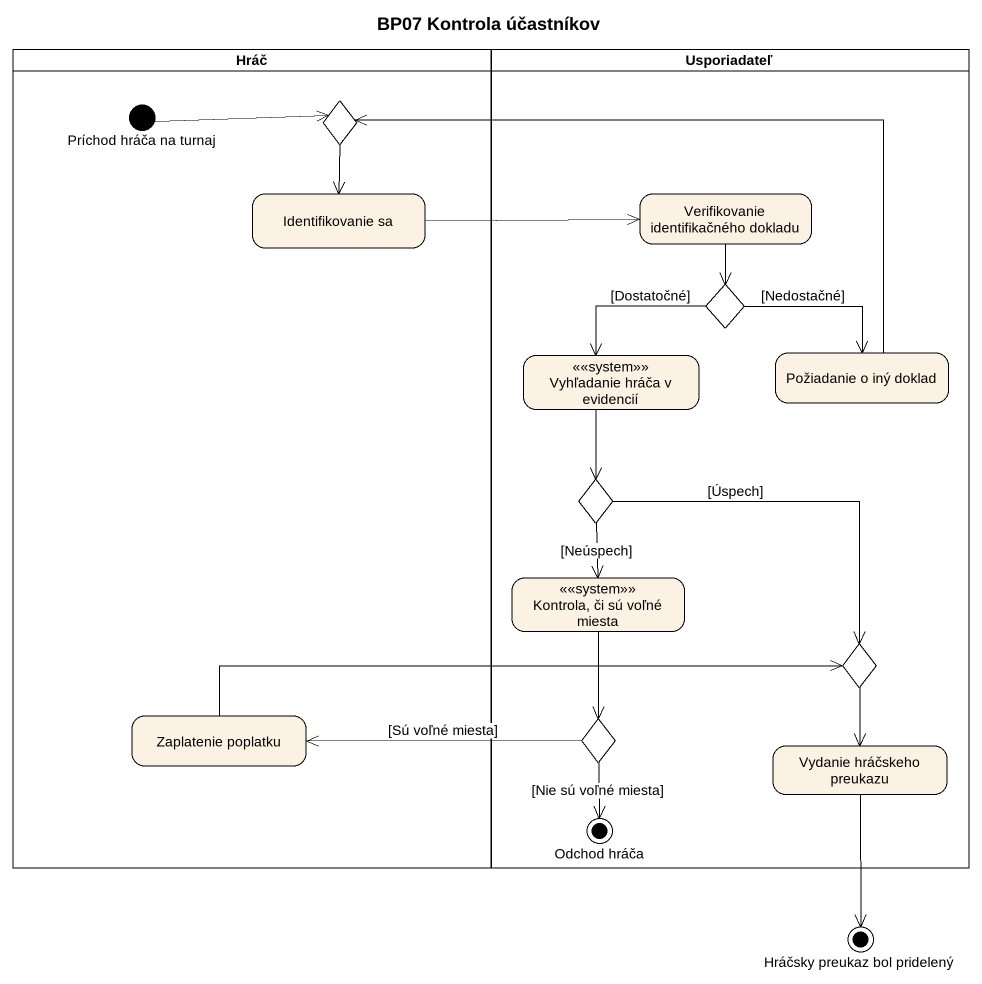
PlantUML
@startuml
title BP07 Kontrola účastníkov
hide empty description
state Hráč <<partition>> {
  state "Príchod hráča na turnaj" as Príchod_hráča_na_turnaj <<start>>
  state choice1 <<choice>>
  state "Identifikovanie sa" as Identifikovanie_sa
  state "Zaplatenie poplatku" as Zaplatenie_poplatku
}
state Usporiadateľ <<partition>> {
  state "Verifikovanie identifikačného dokladu" as Verifikovanie
  state choice2 <<choice>>
  state "Vyhľadanie hráča v evidencií" as Vyhľadanie_hráča_v_evidencií <<system>>
  state "Požiadanie o iný doklad" as Požiadanie_o_iný_doklad
  state choice3 <<choice>>
  state "Kontrola, či sú voľné miesta" as Kontrola_či_sú_voľné_miesta <<system>>
  state choice4 <<choice>>
  state choice5 <<choice>>
  state "Vydanie hráčskeho preukazu" as Vydanie_hráčskeho_preukazu
  state "Odchod hráča" as Odchod_hráča <<end>>
}
state "Hráčsky preukaz bol pridelený" as Hráčsky_preukaz_bol <<end>>
Príchod_hráča_na_turnaj -right-> choice1
choice1 --> Identifikovanie_sa
Identifikovanie_sa -right-> Verifikovanie
Verifikovanie --> choice2
choice2 --> Vyhľadanie_hráča_v_evidencií : [Dostatočné]
choice2 -right-> Požiadanie_o_iný_doklad : [Nedostačné]
Vyhľadanie_hráča_v_evidencií --> choice3
Požiadanie_o_iný_doklad -left-> choice1
choice3 --> Kontrola_či_sú_voľné_miesta : [Neúspech]
choice3 --> choice4 : [Úspech]
Kontrola_či_sú_voľné_miesta --> choice5
choice4 --> Vydanie_hráčskeho_preukazu
Zaplatenie_poplatku -right-> choice4
choice5 -left-> Zaplatenie_poplatku : [Sú voľné miesta]
choice5 --> Odchod_hráča : [Nie sú voľné miesta]
Vydanie_hráčskeho_preukazu --> Hráčsky_preukaz_bol
@enduml
